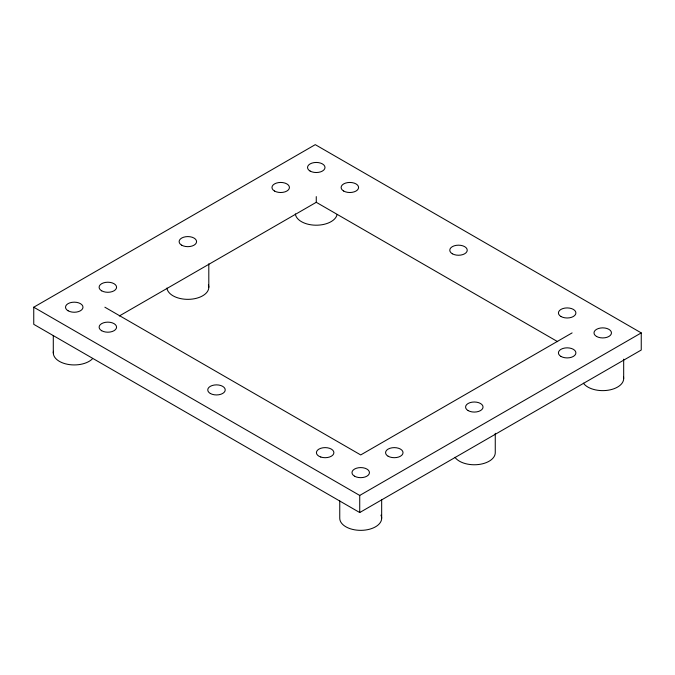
<?xml version="1.0" encoding="UTF-8"?>
<svg xmlns="http://www.w3.org/2000/svg" width="675" height="675" viewBox="0 0 675 675"><rect width="100%" height="100%" fill="white"/><g stroke="black" fill="none" stroke-linecap="round" stroke-linejoin="round"><path stroke-width="1.01" d="M33.75 307.209L33.75 324.321L359.724 512.544L641.25 350.021L641.25 332.902L315.276 144.653L33.75 307.209L359.724 495.442L359.724 512.544M53.291 352.831L53.291 335.517M208.803 287.246L208.803 263.824M119.306 315.984L316.263 202.306L316.263 196.602M339.761 500.934L339.753 518.248A20.959 12.099 0 0 0 363.445 530.246A20.959 12.099 0 0 0 380.953 515.126M381.662 518.257L381.67 499.922M495.264 433.316L495.264 452.672A20.959 12.099 0 0 1 478.398 464.535A20.959 12.099 0 0 1 454.95 457.296M623.675 378.532L623.683 359.176M572.105 332.902L360.712 454.933L104.87 307.209M359.724 495.442L641.25 332.902M316.263 202.306L557.668 341.677M337.036 214.692A20.959 12.099 0 0 1 315.571 225.197A20.959 12.099 0 0 1 295.346 213.899M92.391 358.881A20.959 12.099 0 0 1 67.508 364.289A20.959 12.099 0 0 1 53.468 351.253M623.498 376.954A20.959 12.099 0 0 1 608.15 390.218A20.959 12.099 0 0 1 583.369 383.155M208.398 284.884A20.959 12.099 0 0 1 190.578 299.244A20.959 12.099 0 0 1 166.936 288.031M354.544 476.187A8.733 5.037 0 0 0 369.149 473.934A8.733 5.037 0 0 0 358.459 467.758A8.733 5.037 0 0 0 354.544 476.187M68.074 310.77A8.733 5.037 0 0 0 82.688 308.517A8.733 5.037 0 0 0 71.989 302.341A8.733 5.037 0 0 0 68.074 310.77M310.087 171.045A8.733 5.037 0 0 0 324.7 168.792A8.733 5.037 0 0 0 314.002 162.616A8.733 5.037 0 0 0 310.087 171.045M596.557 336.462A8.733 5.037 0 0 0 611.162 334.209A8.733 5.037 0 0 0 600.472 328.033A8.733 5.037 0 0 0 596.557 336.462M468.138 410.602A8.733 5.037 0 0 0 482.743 408.35A8.733 5.037 0 0 0 472.053 402.173A8.733 5.037 0 0 0 468.138 410.602M181.676 245.185A8.733 5.037 0 0 0 196.282 242.924A8.733 5.037 0 0 0 185.591 236.756A8.733 5.037 0 0 0 181.676 245.185M274.531 191.042A8.733 5.037 0 0 0 289.136 188.781A8.733 5.037 0 0 0 278.446 182.613A8.733 5.037 0 0 0 274.531 191.042M343.676 191.042A8.733 5.037 0 0 0 358.282 188.789A8.733 5.037 0 0 0 347.591 182.613A8.733 5.037 0 0 0 343.676 191.042M560.992 356.442A8.733 5.037 0 0 0 575.598 354.181A8.733 5.037 0 0 0 564.908 348.005A8.733 5.037 0 0 0 560.992 356.442M560.992 316.516A8.733 5.037 0 0 0 575.598 314.263A8.733 5.037 0 0 0 564.908 308.087A8.733 5.037 0 0 0 560.992 316.516M101.672 330.725A8.716 5.029 0 0 0 116.26 328.472A8.716 5.029 0 0 0 105.578 322.312A8.716 5.029 0 0 0 101.672 330.725M101.663 290.815A8.733 5.037 0 0 0 116.269 288.554A8.733 5.037 0 0 0 105.578 282.386A8.733 5.037 0 0 0 101.663 290.815M320.785 457.026A8.733 5.037 0 0 0 333.889 452.663A8.733 5.037 0 0 0 320.794 448.293A8.733 5.037 0 0 0 320.785 457.026M388.125 456.224A8.733 5.037 0 0 0 402.73 453.963A8.733 5.037 0 0 0 392.04 447.795A8.733 5.037 0 0 0 388.125 456.224M210.322 393.474A8.733 5.037 0 0 0 224.927 391.213A8.733 5.037 0 0 0 214.237 385.037A8.733 5.037 0 0 0 210.322 393.474M452.334 253.775A8.733 5.037 0 0 0 466.94 251.522A8.733 5.037 0 0 0 456.249 245.346A8.733 5.037 0 0 0 452.334 253.775"/></g></svg>
